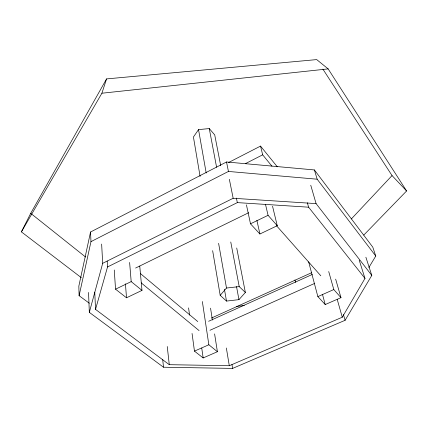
<?xml version="1.0" encoding="UTF-8"?>
<svg xmlns="http://www.w3.org/2000/svg" width="428" height="428" viewBox="0 0 428 428"><rect width="100%" height="100%" fill="white"/><g stroke="black" fill="none" stroke-linecap="round" stroke-linejoin="round"><path stroke-width="0.64" d="M368.877 267.495L375.768 256.04L372.772 247.122L314.398 169.943L226.524 161.982L90.549 232.008L78.827 286.204L79.105 295.684L89.318 303.238M79.105 295.684L90.971 241.643L90.549 232.008M365.881 257.233L371.793 275.402L345.091 320.305L232.618 368.401L163.512 367.224L89.324 312.37L102.688 263.311L101.639 244.067M359.215 260.224L364.988 278.403L342.272 317.223L229.301 365.731L169.274 364.683L95.535 309.39L107.53 266.96L107.182 261.075M81.363 277.702L21.4 231.88L101.901 93.224L106.561 78.907L316.704 59.599L328.148 68.897L406.6 190.963L363.784 235.068M21.4 231.88L30.709 213.326L106.561 78.907M220.698 165.636L214.722 134.906L209.265 128.566L198.533 129.62L193.429 137.003L200.095 176.427M220.195 295.347L226.498 288.044L239.209 286.594L245.362 292.463L238.958 299.643L226.498 301.082L220.195 295.347L212.641 250.669M351.351 218.938L392.043 175.571L322.889 69.122M228.493 162.565L260.529 146.087L277.312 166.824M90.971 241.643L228.44 171.446L317.169 179.204L375.768 256.04M245.415 163.646L262.674 154.834L260.529 146.087M102.688 263.311L233.164 198.271L316.083 203.605L371.793 275.402M107.53 266.96L237.326 202.61L308.604 207.189L364.988 278.403M135.596 268.04L248.711 212.7M115.533 289.184L131.187 281.608L141.989 290.387L126.506 297.797L115.533 289.184L114.271 270.004M250.498 223.823L268.067 215.316L277.258 225.7L259.914 233.993L250.498 223.823L246.442 204.878M211.384 318.079L311.536 272.743M208.634 321.284L312.328 274.434M209.977 330.277L314.751 283.363M194.462 351.126L208.853 344.765L217.403 351.72L203.156 357.947L194.462 351.126L192.054 333.444M317.86 296.593L333.808 289.553L340.988 297.663L325.226 304.554L317.86 296.593L308.647 261.856M236.358 306.432L244.297 305.512M101.901 93.224L328.148 68.897M30.709 213.326L85.589 257.03M141.149 282.838L199.079 330.593M140.389 273.546L197.768 321.567M392.043 175.571L406.6 190.963M276.365 225.54L320.813 275.787M262.674 154.834L271.951 166.198M294.881 279.966L295.785 282.4M314.398 169.943L317.169 179.204M310.755 185.238L316.083 203.605M335.654 279.131L340.988 297.663M343.459 314.591L345.091 320.305M337.221 299.407L342.272 317.223M328.715 271.555L333.808 289.553M307.358 202.754L308.604 207.189M322.461 294.325L325.226 304.554M272.545 206.237L277.258 225.7M265.499 204.386L268.067 215.316M256.886 220.345L259.914 233.993M236.4 198.094L237.326 202.61M226.524 161.982L228.44 171.446M229.349 179.305L233.164 198.271M236.716 248.005L245.362 292.463M209.265 128.566L216.595 167.252M230.762 242.007L239.209 286.594M236.507 286.519L238.958 299.643M198.533 129.62L206.194 173.003M218.606 243.345L226.498 288.044M224.433 289.242L226.498 301.082M231.955 364.474L232.618 368.401M226.353 348.001L229.301 365.731M210.544 308.165L212.416 320.042M214.599 333.899L217.403 351.72M202.353 301.542L208.853 344.765M201.738 348.05L203.156 357.947M188.577 307.898L189.556 315.104M167.257 346.52L169.274 364.683M162.694 359.44L163.512 367.224M139.753 266.088L141.989 290.387M129.614 262.444L131.187 281.608M125.436 283.796L126.506 297.797M94.759 292.137L95.535 309.39M88.548 292.452L89.324 312.37"/></g></svg>
